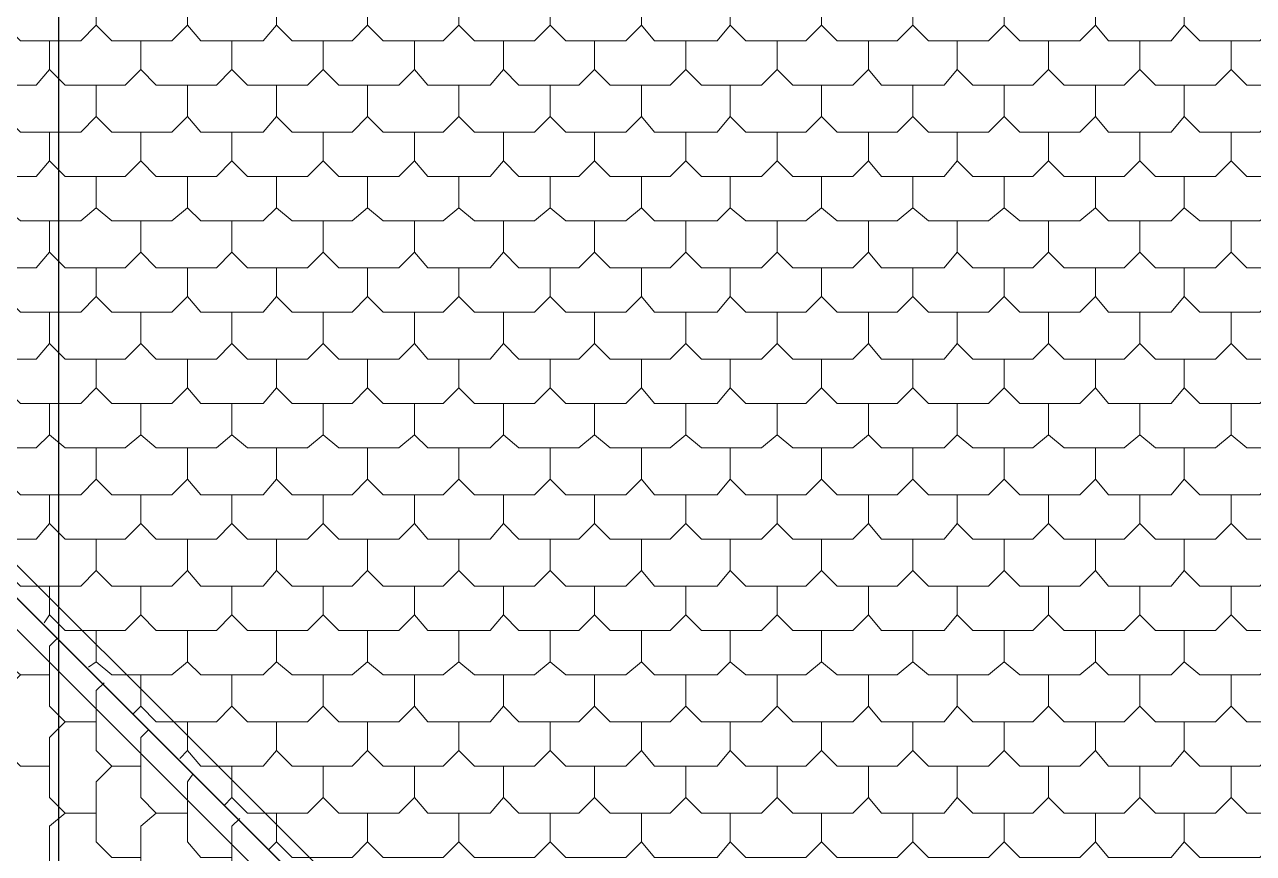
# Model space of a CAD drawing. Header units: millimetres. Extents: x -59 to 47, y 152 to 919.
# Drawn here: x -42.91 to -36.87, y 609.64 to 613.72 of the extents above; entities that cross this region are included whole.
import ezdxf

# ---------------------------------------------------------------- set-up
doc = ezdxf.new("R2010")
doc.units = ezdxf.units.MM
doc.layers.add('PDF_014408$BL-ROOF', color=7, linetype='Continuous')

msp = doc.modelspace()

# ---------------------------------------------------------------- linework, layer by layer
msp.add_line((-42.7365, 397.5642), (-42.7365, 918.7627))
at = {"layer": 'PDF_014408$BL-ROOF', "lineweight": 9}
for points in [[(-49.6944, 617.6501), (-40.2316, 608.1873), (-32.5383, 608.1873), (-32.5383, 615.7909), (-9.4968, 615.7909), (-9.4968, 609.2259), (7.7619, 609.2259), (7.7619, 608.7771), (16.6349, 617.6501)], [(-49.6944, 598.7245), (-40.2316, 608.1873), (-49.6944, 617.6501)]]:
    msp.add_lwpolyline(points, close=True, dxfattribs=at)
for points in [[(-32.5383, 608.3027), (-40.1803, 608.3027), (-49.5405, 617.6501)], [(-49.6944, 617.4962), (-40.3855, 608.1873), (-49.6944, 598.8912)], [(-43.0012, 613.7137), (-42.9243, 613.6367), (-42.6293, 613.6367), (-42.5524, 613.7137), (-42.5524, 613.8675)], [(-42.5524, 613.7137), (-42.4755, 613.6367), (-42.1806, 613.6367), (-42.1036, 613.7137), (-42.1036, 613.8675)], [(-42.1036, 613.7137), (-42.0395, 613.6367), (-41.7318, 613.6367), (-41.6677, 613.7137), (-41.6677, 613.8675)], [(-41.6677, 613.7137), (-41.5907, 613.6367), (-41.2958, 613.6367), (-41.2189, 613.7137), (-41.2189, 613.8675)], [(-41.2189, 613.7137), (-41.142, 613.6367), (-40.8471, 613.6367), (-40.7701, 613.7137), (-40.7701, 613.8675)], [(-40.7701, 613.7137), (-40.6932, 613.6367), (-40.3983, 613.6367), (-40.3213, 613.7137), (-40.3213, 613.8675)], [(-40.3213, 613.7137), (-40.2444, 613.6367), (-39.9495, 613.6367), (-39.8726, 613.7137), (-39.8726, 613.8675)], [(-39.8726, 613.7137), (-39.8085, 613.6367), (-39.5007, 613.6367), (-39.4366, 613.7137), (-39.4366, 613.8675)], [(-39.4366, 613.7137), (-39.3597, 613.6367), (-39.0648, 613.6367), (-38.9878, 613.7137), (-38.9878, 613.8675)], [(-38.9878, 613.7137), (-38.9109, 613.6367), (-38.616, 613.6367), (-38.5391, 613.7137), (-38.5391, 613.8675)], [(-38.5391, 613.7137), (-38.4621, 613.6367), (-38.1672, 613.6367), (-38.0903, 613.7137), (-38.0903, 613.8675)], [(-38.0903, 613.7137), (-38.0133, 613.6367), (-37.7184, 613.6367), (-37.6415, 613.7137), (-37.6415, 613.8675)], [(-37.6415, 613.7137), (-37.5774, 613.6367), (-37.2697, 613.6367), (-37.2055, 613.7137), (-37.2055, 613.8675)], [(-37.2055, 613.7137), (-37.1286, 613.6367), (-36.8337, 613.6367), (-36.7568, 613.7137), (-36.7568, 613.8675)], [(-43.2192, 613.4957), (-43.1551, 613.4187), (-42.8473, 613.4187), (-42.7832, 613.4957), (-42.7832, 613.6367)], [(-42.7832, 613.4957), (-42.7063, 613.4187), (-42.4114, 613.4187), (-42.3344, 613.4957), (-42.3344, 613.6367)], [(-42.3344, 613.4957), (-42.2575, 613.4187), (-41.9626, 613.4187), (-41.8857, 613.4957), (-41.8857, 613.6367)], [(-41.8857, 613.4957), (-41.8087, 613.4187), (-41.5138, 613.4187), (-41.4369, 613.4957), (-41.4369, 613.6367)], [(-41.4369, 613.4957), (-41.3599, 613.4187), (-41.065, 613.4187), (-40.9881, 613.4957), (-40.9881, 613.6367)], [(-40.9881, 613.4957), (-40.924, 613.4187), (-40.6163, 613.4187), (-40.5521, 613.4957), (-40.5521, 613.6367)], [(-40.5521, 613.4957), (-40.4752, 613.4187), (-40.1803, 613.4187), (-40.1034, 613.4957), (-40.1034, 613.6367)], [(-40.1034, 613.4957), (-40.0264, 613.4187), (-39.7315, 613.4187), (-39.6546, 613.4957), (-39.6546, 613.6367)], [(-39.6546, 613.4957), (-39.5777, 613.4187), (-39.2827, 613.4187), (-39.2058, 613.4957), (-39.2058, 613.6367)], [(-39.2058, 613.4957), (-39.1289, 613.4187), (-38.834, 613.4187), (-38.757, 613.4957), (-38.757, 613.6367)], [(-38.757, 613.4957), (-38.6929, 613.4187), (-38.3852, 613.4187), (-38.3211, 613.4957), (-38.3211, 613.6367)], [(-38.3211, 613.4957), (-38.2441, 613.4187), (-37.9492, 613.4187), (-37.8723, 613.4957), (-37.8723, 613.6367)], [(-37.8723, 613.4957), (-37.7954, 613.4187), (-37.5005, 613.4187), (-37.4235, 613.4957), (-37.4235, 613.6367)], [(-37.4235, 613.4957), (-37.3466, 613.4187), (-37.0517, 613.4187), (-36.9747, 613.4957), (-36.9747, 613.6367)], [(-36.9747, 613.4957), (-36.8978, 613.4187), (-36.6029, 613.4187), (-36.526, 613.4957), (-36.526, 613.6367)], [(-43.0012, 613.2649), (-42.9243, 613.1879), (-42.6293, 613.1879), (-42.5524, 613.2649), (-42.5524, 613.4187)], [(-42.5524, 613.2649), (-42.4755, 613.1879), (-42.1806, 613.1879), (-42.1036, 613.2649), (-42.1036, 613.4187)], [(-42.1036, 613.2649), (-42.0395, 613.1879), (-41.7318, 613.1879), (-41.6677, 613.2649), (-41.6677, 613.4187)], [(-41.6677, 613.2649), (-41.5907, 613.1879), (-41.2958, 613.1879), (-41.2189, 613.2649), (-41.2189, 613.4187)], [(-41.2189, 613.2649), (-41.142, 613.1879), (-40.8471, 613.1879), (-40.7701, 613.2649), (-40.7701, 613.4187)], [(-40.7701, 613.2649), (-40.6932, 613.1879), (-40.3983, 613.1879), (-40.3213, 613.2649), (-40.3213, 613.4187)], [(-40.3213, 613.2649), (-40.2444, 613.1879), (-39.9495, 613.1879), (-39.8726, 613.2649), (-39.8726, 613.4187)], [(-39.8726, 613.2649), (-39.8085, 613.1879), (-39.5007, 613.1879), (-39.4366, 613.2649), (-39.4366, 613.4187)], [(-39.4366, 613.2649), (-39.3597, 613.1879), (-39.0648, 613.1879), (-38.9878, 613.2649), (-38.9878, 613.4187)], [(-38.9878, 613.2649), (-38.9109, 613.1879), (-38.616, 613.1879), (-38.5391, 613.2649), (-38.5391, 613.4187)], [(-38.5391, 613.2649), (-38.4621, 613.1879), (-38.1672, 613.1879), (-38.0903, 613.2649), (-38.0903, 613.4187)], [(-38.0903, 613.2649), (-38.0133, 613.1879), (-37.7184, 613.1879), (-37.6415, 613.2649), (-37.6415, 613.4187)], [(-37.6415, 613.2649), (-37.5774, 613.1879), (-37.2697, 613.1879), (-37.2055, 613.2649), (-37.2055, 613.4187)], [(-37.2055, 613.2649), (-37.1286, 613.1879), (-36.8337, 613.1879), (-36.7568, 613.2649), (-36.7568, 613.4187)], [(-43.2192, 613.0469), (-43.1551, 612.97), (-42.8473, 612.97), (-42.7832, 613.0469), (-42.7832, 613.1879)], [(-42.7832, 613.0469), (-42.7063, 612.97), (-42.4114, 612.97), (-42.3344, 613.0469), (-42.3344, 613.1879)], [(-42.3344, 613.0469), (-42.2575, 612.97), (-41.9626, 612.97), (-41.8857, 613.0469), (-41.8857, 613.1879)], [(-41.8857, 613.0469), (-41.8087, 612.97), (-41.5138, 612.97), (-41.4369, 613.0469), (-41.4369, 613.1879)], [(-41.4369, 613.0469), (-41.3599, 612.97), (-41.065, 612.97), (-40.9881, 613.0469), (-40.9881, 613.1879)], [(-40.9881, 613.0469), (-40.924, 612.97), (-40.6163, 612.97), (-40.5521, 613.0469), (-40.5521, 613.1879)], [(-40.5521, 613.0469), (-40.4752, 612.97), (-40.1803, 612.97), (-40.1034, 613.0469), (-40.1034, 613.1879)], [(-40.1034, 613.0469), (-40.0264, 612.97), (-39.7315, 612.97), (-39.6546, 613.0469), (-39.6546, 613.1879)], [(-39.6546, 613.0469), (-39.5777, 612.97), (-39.2827, 612.97), (-39.2058, 613.0469), (-39.2058, 613.1879)], [(-39.2058, 613.0469), (-39.1289, 612.97), (-38.834, 612.97), (-38.757, 613.0469), (-38.757, 613.1879)], [(-38.757, 613.0469), (-38.6929, 612.97), (-38.3852, 612.97), (-38.3211, 613.0469), (-38.3211, 613.1879)], [(-38.3211, 613.0469), (-38.2441, 612.97), (-37.9492, 612.97), (-37.8723, 613.0469), (-37.8723, 613.1879)], [(-37.8723, 613.0469), (-37.7954, 612.97), (-37.5005, 612.97), (-37.4235, 613.0469), (-37.4235, 613.1879)], [(-37.4235, 613.0469), (-37.3466, 612.97), (-37.0517, 612.97), (-36.9747, 613.0469), (-36.9747, 613.1879)], [(-36.9747, 613.0469), (-36.8978, 612.97), (-36.6029, 612.97), (-36.526, 613.0469), (-36.526, 613.1879)], [(-43.0012, 612.8161), (-42.9243, 612.752), (-42.6293, 612.752), (-42.5524, 612.8161), (-42.5524, 612.97)], [(-42.5524, 612.8161), (-42.4755, 612.752), (-42.1806, 612.752), (-42.1036, 612.8161), (-42.1036, 612.97)], [(-42.1036, 612.8161), (-42.0395, 612.752), (-41.7318, 612.752), (-41.6677, 612.8161), (-41.6677, 612.97)], [(-41.6677, 612.8161), (-41.5907, 612.752), (-41.2958, 612.752), (-41.2189, 612.8161), (-41.2189, 612.97)], [(-41.2189, 612.8161), (-41.142, 612.752), (-40.8471, 612.752), (-40.7701, 612.8161), (-40.7701, 612.97)], [(-40.7701, 612.8161), (-40.6932, 612.752), (-40.3983, 612.752), (-40.3213, 612.8161), (-40.3213, 612.97)], [(-40.3213, 612.8161), (-40.2444, 612.752), (-39.9495, 612.752), (-39.8726, 612.8161), (-39.8726, 612.97)], [(-39.8726, 612.8161), (-39.8085, 612.752), (-39.5007, 612.752), (-39.4366, 612.8161), (-39.4366, 612.97)], [(-39.4366, 612.8161), (-39.3597, 612.752), (-39.0648, 612.752), (-38.9878, 612.8161), (-38.9878, 612.97)], [(-38.9878, 612.8161), (-38.9109, 612.752), (-38.616, 612.752), (-38.5391, 612.8161), (-38.5391, 612.97)], [(-38.5391, 612.8161), (-38.4621, 612.752), (-38.1672, 612.752), (-38.0903, 612.8161), (-38.0903, 612.97)], [(-38.0903, 612.8161), (-38.0133, 612.752), (-37.7184, 612.752), (-37.6415, 612.8161), (-37.6415, 612.97)], [(-37.6415, 612.8161), (-37.5774, 612.752), (-37.2697, 612.752), (-37.2055, 612.8161), (-37.2055, 612.97)], [(-37.2055, 612.8161), (-37.1286, 612.752), (-36.8337, 612.752), (-36.7568, 612.8161), (-36.7568, 612.97)], [(-43.2192, 612.5981), (-43.1551, 612.5212), (-42.8473, 612.5212), (-42.7832, 612.5981), (-42.7832, 612.752)], [(-42.7832, 612.5981), (-42.7063, 612.5212), (-42.4114, 612.5212), (-42.3344, 612.5981), (-42.3344, 612.752)], [(-42.3344, 612.5981), (-42.2575, 612.5212), (-41.9626, 612.5212), (-41.8857, 612.5981), (-41.8857, 612.752)], [(-41.8857, 612.5981), (-41.8087, 612.5212), (-41.5138, 612.5212), (-41.4369, 612.5981), (-41.4369, 612.752)], [(-41.4369, 612.5981), (-41.3599, 612.5212), (-41.065, 612.5212), (-40.9881, 612.5981), (-40.9881, 612.752)], [(-40.9881, 612.5981), (-40.924, 612.5212), (-40.6163, 612.5212), (-40.5521, 612.5981), (-40.5521, 612.752)], [(-40.5521, 612.5981), (-40.4752, 612.5212), (-40.1803, 612.5212), (-40.1034, 612.5981), (-40.1034, 612.752)], [(-40.1034, 612.5981), (-40.0264, 612.5212), (-39.7315, 612.5212), (-39.6546, 612.5981), (-39.6546, 612.752)], [(-39.6546, 612.5981), (-39.5777, 612.5212), (-39.2827, 612.5212), (-39.2058, 612.5981), (-39.2058, 612.752)], [(-39.2058, 612.5981), (-39.1289, 612.5212), (-38.834, 612.5212), (-38.757, 612.5981), (-38.757, 612.752)], [(-38.757, 612.5981), (-38.6929, 612.5212), (-38.3852, 612.5212), (-38.3211, 612.5981), (-38.3211, 612.752)], [(-38.3211, 612.5981), (-38.2441, 612.5212), (-37.9492, 612.5212), (-37.8723, 612.5981), (-37.8723, 612.752)], [(-37.8723, 612.5981), (-37.7954, 612.5212), (-37.5005, 612.5212), (-37.4235, 612.5981), (-37.4235, 612.752)], [(-37.4235, 612.5981), (-37.3466, 612.5212), (-37.0517, 612.5212), (-36.9747, 612.5981), (-36.9747, 612.752)], [(-36.9747, 612.5981), (-36.8978, 612.5212), (-36.6029, 612.5212), (-36.526, 612.5981), (-36.526, 612.752)], [(-43.0012, 612.3801), (-42.9243, 612.3032), (-42.6293, 612.3032), (-42.5524, 612.3801), (-42.5524, 612.5212)], [(-42.5524, 612.3801), (-42.4755, 612.3032), (-42.1806, 612.3032), (-42.1036, 612.3801), (-42.1036, 612.5212)], [(-42.1036, 612.3801), (-42.0395, 612.3032), (-41.7318, 612.3032), (-41.6677, 612.3801), (-41.6677, 612.5212)], [(-41.6677, 612.3801), (-41.5907, 612.3032), (-41.2958, 612.3032), (-41.2189, 612.3801), (-41.2189, 612.5212)], [(-41.2189, 612.3801), (-41.142, 612.3032), (-40.8471, 612.3032), (-40.7701, 612.3801), (-40.7701, 612.5212)], [(-40.7701, 612.3801), (-40.6932, 612.3032), (-40.3983, 612.3032), (-40.3213, 612.3801), (-40.3213, 612.5212)], [(-40.3213, 612.3801), (-40.2444, 612.3032), (-39.9495, 612.3032), (-39.8726, 612.3801), (-39.8726, 612.5212)], [(-39.8726, 612.3801), (-39.8085, 612.3032), (-39.5007, 612.3032), (-39.4366, 612.3801), (-39.4366, 612.5212)], [(-39.4366, 612.3801), (-39.3597, 612.3032), (-39.0648, 612.3032), (-38.9878, 612.3801), (-38.9878, 612.5212)], [(-38.9878, 612.3801), (-38.9109, 612.3032), (-38.616, 612.3032), (-38.5391, 612.3801), (-38.5391, 612.5212)], [(-38.5391, 612.3801), (-38.4621, 612.3032), (-38.1672, 612.3032), (-38.0903, 612.3801), (-38.0903, 612.5212)], [(-38.0903, 612.3801), (-38.0133, 612.3032), (-37.7184, 612.3032), (-37.6415, 612.3801), (-37.6415, 612.5212)], [(-37.6415, 612.3801), (-37.5774, 612.3032), (-37.2697, 612.3032), (-37.2055, 612.3801), (-37.2055, 612.5212)], [(-37.2055, 612.3801), (-37.1286, 612.3032), (-36.8337, 612.3032), (-36.7568, 612.3801), (-36.7568, 612.5212)], [(-43.2192, 612.1494), (-43.1551, 612.0724), (-42.8473, 612.0724), (-42.7832, 612.1494), (-42.7832, 612.3032)], [(-42.7832, 612.1494), (-42.7063, 612.0724), (-42.4114, 612.0724), (-42.3344, 612.1494), (-42.3344, 612.3032)], [(-42.3344, 612.1494), (-42.2575, 612.0724), (-41.9626, 612.0724), (-41.8857, 612.1494), (-41.8857, 612.3032)], [(-41.8857, 612.1494), (-41.8087, 612.0724), (-41.5138, 612.0724), (-41.4369, 612.1494), (-41.4369, 612.3032)], [(-41.4369, 612.1494), (-41.3599, 612.0724), (-41.065, 612.0724), (-40.9881, 612.1494), (-40.9881, 612.3032)], [(-40.9881, 612.1494), (-40.924, 612.0724), (-40.6163, 612.0724), (-40.5521, 612.1494), (-40.5521, 612.3032)], [(-40.5521, 612.1494), (-40.4752, 612.0724), (-40.1803, 612.0724), (-40.1034, 612.1494), (-40.1034, 612.3032)], [(-40.1034, 612.1494), (-40.0264, 612.0724), (-39.7315, 612.0724), (-39.6546, 612.1494), (-39.6546, 612.3032)], [(-39.6546, 612.1494), (-39.5777, 612.0724), (-39.2827, 612.0724), (-39.2058, 612.1494), (-39.2058, 612.3032)], [(-39.2058, 612.1494), (-39.1289, 612.0724), (-38.834, 612.0724), (-38.757, 612.1494), (-38.757, 612.3032)], [(-38.757, 612.1494), (-38.6929, 612.0724), (-38.3852, 612.0724), (-38.3211, 612.1494), (-38.3211, 612.3032)], [(-38.3211, 612.1494), (-38.2441, 612.0724), (-37.9492, 612.0724), (-37.8723, 612.1494), (-37.8723, 612.3032)], [(-37.8723, 612.1494), (-37.7954, 612.0724), (-37.5005, 612.0724), (-37.4235, 612.1494), (-37.4235, 612.3032)], [(-37.4235, 612.1494), (-37.3466, 612.0724), (-37.0517, 612.0724), (-36.9747, 612.1494), (-36.9747, 612.3032)], [(-36.9747, 612.1494), (-36.8978, 612.0724), (-36.6029, 612.0724), (-36.526, 612.1494), (-36.526, 612.3032)], [(-43.0012, 611.9314), (-42.9243, 611.8544), (-42.6293, 611.8544), (-42.5524, 611.9314), (-42.5524, 612.0724)], [(-42.5524, 611.9314), (-42.4755, 611.8544), (-42.1806, 611.8544), (-42.1036, 611.9314), (-42.1036, 612.0724)], [(-42.1036, 611.9314), (-42.0395, 611.8544), (-41.7318, 611.8544), (-41.6677, 611.9314), (-41.6677, 612.0724)], [(-41.6677, 611.9314), (-41.5907, 611.8544), (-41.2958, 611.8544), (-41.2189, 611.9314), (-41.2189, 612.0724)], [(-41.2189, 611.9314), (-41.142, 611.8544), (-40.8471, 611.8544), (-40.7701, 611.9314), (-40.7701, 612.0724)], [(-40.7701, 611.9314), (-40.6932, 611.8544), (-40.3983, 611.8544), (-40.3213, 611.9314), (-40.3213, 612.0724)], [(-40.3213, 611.9314), (-40.2444, 611.8544), (-39.9495, 611.8544), (-39.8726, 611.9314), (-39.8726, 612.0724)], [(-39.8726, 611.9314), (-39.8085, 611.8544), (-39.5007, 611.8544), (-39.4366, 611.9314), (-39.4366, 612.0724)], [(-39.4366, 611.9314), (-39.3597, 611.8544), (-39.0648, 611.8544), (-38.9878, 611.9314), (-38.9878, 612.0724)], [(-38.9878, 611.9314), (-38.9109, 611.8544), (-38.616, 611.8544), (-38.5391, 611.9314), (-38.5391, 612.0724)], [(-38.5391, 611.9314), (-38.4621, 611.8544), (-38.1672, 611.8544), (-38.0903, 611.9314), (-38.0903, 612.0724)], [(-38.0903, 611.9314), (-38.0133, 611.8544), (-37.7184, 611.8544), (-37.6415, 611.9314), (-37.6415, 612.0724)], [(-37.6415, 611.9314), (-37.5774, 611.8544), (-37.2697, 611.8544), (-37.2055, 611.9314), (-37.2055, 612.0724)], [(-37.2055, 611.9314), (-37.1286, 611.8544), (-36.8337, 611.8544), (-36.7568, 611.9314), (-36.7568, 612.0724)], [(-43.2192, 611.7006), (-43.1551, 611.6365), (-42.8473, 611.6365), (-42.7832, 611.7006), (-42.7832, 611.8544)], [(-42.7832, 611.7006), (-42.7063, 611.6365), (-42.4114, 611.6365), (-42.3344, 611.7006), (-42.3344, 611.8544)], [(-42.3344, 611.7006), (-42.2575, 611.6365), (-41.9626, 611.6365), (-41.8857, 611.7006), (-41.8857, 611.8544)], [(-41.8857, 611.7006), (-41.8087, 611.6365), (-41.5138, 611.6365), (-41.4369, 611.7006), (-41.4369, 611.8544)], [(-41.4369, 611.7006), (-41.3599, 611.6365), (-41.065, 611.6365), (-40.9881, 611.7006), (-40.9881, 611.8544)], [(-40.9881, 611.7006), (-40.924, 611.6365), (-40.6163, 611.6365), (-40.5521, 611.7006), (-40.5521, 611.8544)], [(-40.5521, 611.7006), (-40.4752, 611.6365), (-40.1803, 611.6365), (-40.1034, 611.7006), (-40.1034, 611.8544)], [(-40.1034, 611.7006), (-40.0264, 611.6365), (-39.7315, 611.6365), (-39.6546, 611.7006), (-39.6546, 611.8544)], [(-39.6546, 611.7006), (-39.5777, 611.6365), (-39.2827, 611.6365), (-39.2058, 611.7006), (-39.2058, 611.8544)], [(-39.2058, 611.7006), (-39.1289, 611.6365), (-38.834, 611.6365), (-38.757, 611.7006), (-38.757, 611.8544)], [(-38.757, 611.7006), (-38.6929, 611.6365), (-38.3852, 611.6365), (-38.3211, 611.7006), (-38.3211, 611.8544)], [(-38.3211, 611.7006), (-38.2441, 611.6365), (-37.9492, 611.6365), (-37.8723, 611.7006), (-37.8723, 611.8544)], [(-37.8723, 611.7006), (-37.7954, 611.6365), (-37.5005, 611.6365), (-37.4235, 611.7006), (-37.4235, 611.8544)], [(-37.4235, 611.7006), (-37.3466, 611.6365), (-37.0517, 611.6365), (-36.9747, 611.7006), (-36.9747, 611.8544)], [(-36.9747, 611.7006), (-36.8978, 611.6365), (-36.6029, 611.6365), (-36.526, 611.7006), (-36.526, 611.8544)], [(-43.0012, 611.4826), (-42.9243, 611.4057), (-42.6293, 611.4057), (-42.5524, 611.4826), (-42.5524, 611.6365)], [(-42.5524, 611.4826), (-42.4755, 611.4057), (-42.1806, 611.4057), (-42.1036, 611.4826), (-42.1036, 611.6365)], [(-42.1036, 611.4826), (-42.0395, 611.4057), (-41.7318, 611.4057), (-41.6677, 611.4826), (-41.6677, 611.6365)], [(-41.6677, 611.4826), (-41.5907, 611.4057), (-41.2958, 611.4057), (-41.2189, 611.4826), (-41.2189, 611.6365)], [(-41.2189, 611.4826), (-41.142, 611.4057), (-40.8471, 611.4057), (-40.7701, 611.4826), (-40.7701, 611.6365)], [(-40.7701, 611.4826), (-40.6932, 611.4057), (-40.3983, 611.4057), (-40.3213, 611.4826), (-40.3213, 611.6365)], [(-40.3213, 611.4826), (-40.2444, 611.4057), (-39.9495, 611.4057), (-39.8726, 611.4826), (-39.8726, 611.6365)], [(-39.8726, 611.4826), (-39.8085, 611.4057), (-39.5007, 611.4057), (-39.4366, 611.4826), (-39.4366, 611.6365)], [(-39.4366, 611.4826), (-39.3597, 611.4057), (-39.0648, 611.4057), (-38.9878, 611.4826), (-38.9878, 611.6365)], [(-38.9878, 611.4826), (-38.9109, 611.4057), (-38.616, 611.4057), (-38.5391, 611.4826), (-38.5391, 611.6365)], [(-38.5391, 611.4826), (-38.4621, 611.4057), (-38.1672, 611.4057), (-38.0903, 611.4826), (-38.0903, 611.6365)], [(-38.0903, 611.4826), (-38.0133, 611.4057), (-37.7184, 611.4057), (-37.6415, 611.4826), (-37.6415, 611.6365)], [(-37.6415, 611.4826), (-37.5774, 611.4057), (-37.2697, 611.4057), (-37.2055, 611.4826), (-37.2055, 611.6365)], [(-37.2055, 611.4826), (-37.1286, 611.4057), (-36.8337, 611.4057), (-36.7568, 611.4826), (-36.7568, 611.6365)], [(-43.2192, 611.2646), (-43.1551, 611.1877), (-42.8473, 611.1877), (-42.7832, 611.2646), (-42.7832, 611.4057)], [(-42.7832, 611.2646), (-42.7063, 611.1877), (-42.4114, 611.1877), (-42.3344, 611.2646), (-42.3344, 611.4057)], [(-42.3344, 611.2646), (-42.2575, 611.1877), (-41.9626, 611.1877), (-41.8857, 611.2646), (-41.8857, 611.4057)], [(-41.8857, 611.2646), (-41.8087, 611.1877), (-41.5138, 611.1877), (-41.4369, 611.2646), (-41.4369, 611.4057)], [(-41.4369, 611.2646), (-41.3599, 611.1877), (-41.065, 611.1877), (-40.9881, 611.2646), (-40.9881, 611.4057)], [(-40.9881, 611.2646), (-40.924, 611.1877), (-40.6163, 611.1877), (-40.5521, 611.2646), (-40.5521, 611.4057)], [(-40.5521, 611.2646), (-40.4752, 611.1877), (-40.1803, 611.1877), (-40.1034, 611.2646), (-40.1034, 611.4057)], [(-40.1034, 611.2646), (-40.0264, 611.1877), (-39.7315, 611.1877), (-39.6546, 611.2646), (-39.6546, 611.4057)], [(-39.6546, 611.2646), (-39.5777, 611.1877), (-39.2827, 611.1877), (-39.2058, 611.2646), (-39.2058, 611.4057)], [(-39.2058, 611.2646), (-39.1289, 611.1877), (-38.834, 611.1877), (-38.757, 611.2646), (-38.757, 611.4057)], [(-38.757, 611.2646), (-38.6929, 611.1877), (-38.3852, 611.1877), (-38.3211, 611.2646), (-38.3211, 611.4057)], [(-38.3211, 611.2646), (-38.2441, 611.1877), (-37.9492, 611.1877), (-37.8723, 611.2646), (-37.8723, 611.4057)], [(-37.8723, 611.2646), (-37.7954, 611.1877), (-37.5005, 611.1877), (-37.4235, 611.2646), (-37.4235, 611.4057)], [(-37.4235, 611.2646), (-37.3466, 611.1877), (-37.0517, 611.1877), (-36.9747, 611.2646), (-36.9747, 611.4057)], [(-36.9747, 611.2646), (-36.8978, 611.1877), (-36.6029, 611.1877), (-36.526, 611.2646), (-36.526, 611.4057)], [(-43.0012, 611.0338), (-42.9243, 610.9569), (-42.6293, 610.9569), (-42.5524, 611.0338), (-42.5524, 611.1877)], [(-42.5524, 611.0338), (-42.4755, 610.9569), (-42.1806, 610.9569), (-42.1036, 611.0338), (-42.1036, 611.1877)], [(-42.1036, 611.0338), (-42.0395, 610.9569), (-41.7318, 610.9569), (-41.6677, 611.0338), (-41.6677, 611.1877)], [(-41.6677, 611.0338), (-41.5907, 610.9569), (-41.2958, 610.9569), (-41.2189, 611.0338), (-41.2189, 611.1877)], [(-41.2189, 611.0338), (-41.142, 610.9569), (-40.8471, 610.9569), (-40.7701, 611.0338), (-40.7701, 611.1877)], [(-40.7701, 611.0338), (-40.6932, 610.9569), (-40.3983, 610.9569), (-40.3213, 611.0338), (-40.3213, 611.1877)], [(-40.3213, 611.0338), (-40.2444, 610.9569), (-39.9495, 610.9569), (-39.8726, 611.0338), (-39.8726, 611.1877)], [(-39.8726, 611.0338), (-39.8085, 610.9569), (-39.5007, 610.9569), (-39.4366, 611.0338), (-39.4366, 611.1877)], [(-39.4366, 611.0338), (-39.3597, 610.9569), (-39.0648, 610.9569), (-38.9878, 611.0338), (-38.9878, 611.1877)], [(-38.9878, 611.0338), (-38.9109, 610.9569), (-38.616, 610.9569), (-38.5391, 611.0338), (-38.5391, 611.1877)], [(-38.5391, 611.0338), (-38.4621, 610.9569), (-38.1672, 610.9569), (-38.0903, 611.0338), (-38.0903, 611.1877)], [(-38.0903, 611.0338), (-38.0133, 610.9569), (-37.7184, 610.9569), (-37.6415, 611.0338), (-37.6415, 611.1877)], [(-37.6415, 611.0338), (-37.5774, 610.9569), (-37.2697, 610.9569), (-37.2055, 611.0338), (-37.2055, 611.1877)], [(-37.2055, 611.0338), (-37.1286, 610.9569), (-36.8337, 610.9569), (-36.7568, 611.0338), (-36.7568, 611.1877)], [(-42.8089, 610.7774), (-42.7832, 610.8158), (-42.7832, 610.9569)], [(-42.7832, 610.8158), (-42.7063, 610.7389), (-42.4114, 610.7389), (-42.3344, 610.8158), (-42.3344, 610.9569)], [(-42.3344, 610.8158), (-42.2575, 610.7389), (-41.9626, 610.7389), (-41.8857, 610.8158), (-41.8857, 610.9569)], [(-41.8857, 610.8158), (-41.8087, 610.7389), (-41.5138, 610.7389), (-41.4369, 610.8158), (-41.4369, 610.9569)], [(-41.4369, 610.8158), (-41.3599, 610.7389), (-41.065, 610.7389), (-40.9881, 610.8158), (-40.9881, 610.9569)], [(-40.9881, 610.8158), (-40.924, 610.7389), (-40.6163, 610.7389), (-40.5521, 610.8158), (-40.5521, 610.9569)], [(-40.5521, 610.8158), (-40.4752, 610.7389), (-40.1803, 610.7389), (-40.1034, 610.8158), (-40.1034, 610.9569)], [(-40.1034, 610.8158), (-40.0264, 610.7389), (-39.7315, 610.7389), (-39.6546, 610.8158), (-39.6546, 610.9569)], [(-39.6546, 610.8158), (-39.5777, 610.7389), (-39.2827, 610.7389), (-39.2058, 610.8158), (-39.2058, 610.9569)], [(-39.2058, 610.8158), (-39.1289, 610.7389), (-38.834, 610.7389), (-38.757, 610.8158), (-38.757, 610.9569)], [(-38.757, 610.8158), (-38.6929, 610.7389), (-38.3852, 610.7389), (-38.3211, 610.8158), (-38.3211, 610.9569)], [(-38.3211, 610.8158), (-38.2441, 610.7389), (-37.9492, 610.7389), (-37.8723, 610.8158), (-37.8723, 610.9569)], [(-37.8723, 610.8158), (-37.7954, 610.7389), (-37.5005, 610.7389), (-37.4235, 610.8158), (-37.4235, 610.9569)], [(-37.4235, 610.8158), (-37.3466, 610.7389), (-37.0517, 610.7389), (-36.9747, 610.8158), (-36.9747, 610.9569)], [(-36.9747, 610.8158), (-36.8978, 610.7389), (-36.6029, 610.7389), (-36.526, 610.8158), (-36.526, 610.9569)], [(-42.9627, 610.9312), (-43.0012, 610.8928), (-43.0012, 610.585), (-42.9243, 610.5209), (-42.7832, 610.5209)], [(-42.7447, 610.7004), (-42.7832, 610.662), (-42.7832, 610.3671), (-42.7063, 610.2901), (-42.5524, 610.2901)], [(-42.5909, 610.5594), (-42.5524, 610.585), (-42.5524, 610.7389)], [(-42.5524, 610.585), (-42.4755, 610.5209), (-42.1806, 610.5209), (-42.1036, 610.585), (-42.1036, 610.7389)], [(-42.1036, 610.585), (-42.0395, 610.5209), (-41.7318, 610.5209), (-41.6677, 610.585), (-41.6677, 610.7389)], [(-41.6677, 610.585), (-41.5907, 610.5209), (-41.2958, 610.5209), (-41.2189, 610.585), (-41.2189, 610.7389)], [(-41.2189, 610.585), (-41.142, 610.5209), (-40.8471, 610.5209), (-40.7701, 610.585), (-40.7701, 610.7389)], [(-40.7701, 610.585), (-40.6932, 610.5209), (-40.3983, 610.5209), (-40.3213, 610.585), (-40.3213, 610.7389)], [(-40.3213, 610.585), (-40.2444, 610.5209), (-39.9495, 610.5209), (-39.8726, 610.585), (-39.8726, 610.7389)], [(-39.8726, 610.585), (-39.8085, 610.5209), (-39.5007, 610.5209), (-39.4366, 610.585), (-39.4366, 610.7389)], [(-39.4366, 610.585), (-39.3597, 610.5209), (-39.0648, 610.5209), (-38.9878, 610.585), (-38.9878, 610.7389)], [(-38.9878, 610.585), (-38.9109, 610.5209), (-38.616, 610.5209), (-38.5391, 610.585), (-38.5391, 610.7389)], [(-38.5391, 610.585), (-38.4621, 610.5209), (-38.1672, 610.5209), (-38.0903, 610.585), (-38.0903, 610.7389)], [(-38.0903, 610.585), (-38.0133, 610.5209), (-37.7184, 610.5209), (-37.6415, 610.585), (-37.6415, 610.7389)], [(-37.6415, 610.585), (-37.5774, 610.5209), (-37.2697, 610.5209), (-37.2055, 610.585), (-37.2055, 610.7389)], [(-37.2055, 610.585), (-37.1286, 610.5209), (-36.8337, 610.5209), (-36.7568, 610.585), (-36.7568, 610.7389)], [(-42.9243, 610.5209), (-43.0012, 610.444), (-43.0012, 610.1491), (-42.9243, 610.0722), (-42.7832, 610.0722)], [(-42.3729, 610.3286), (-42.3344, 610.3671), (-42.3344, 610.5209)], [(-42.3344, 610.3671), (-42.2575, 610.2901), (-41.9626, 610.2901), (-41.8857, 610.3671), (-41.8857, 610.5209)], [(-41.8857, 610.3671), (-41.8087, 610.2901), (-41.5138, 610.2901), (-41.4369, 610.3671), (-41.4369, 610.5209)], [(-41.4369, 610.3671), (-41.3599, 610.2901), (-41.065, 610.2901), (-40.9881, 610.3671), (-40.9881, 610.5209)], [(-40.9881, 610.3671), (-40.924, 610.2901), (-40.6163, 610.2901), (-40.5521, 610.3671), (-40.5521, 610.5209)], [(-40.5521, 610.3671), (-40.4752, 610.2901), (-40.1803, 610.2901), (-40.1034, 610.3671), (-40.1034, 610.5209)], [(-40.1034, 610.3671), (-40.0264, 610.2901), (-39.7315, 610.2901), (-39.6546, 610.3671), (-39.6546, 610.5209)], [(-39.6546, 610.3671), (-39.5777, 610.2901), (-39.2827, 610.2901), (-39.2058, 610.3671), (-39.2058, 610.5209)], [(-39.2058, 610.3671), (-39.1289, 610.2901), (-38.834, 610.2901), (-38.757, 610.3671), (-38.757, 610.5209)], [(-38.757, 610.3671), (-38.6929, 610.2901), (-38.3852, 610.2901), (-38.3211, 610.3671), (-38.3211, 610.5209)], [(-38.3211, 610.3671), (-38.2441, 610.2901), (-37.9492, 610.2901), (-37.8723, 610.3671), (-37.8723, 610.5209)], [(-37.8723, 610.3671), (-37.7954, 610.2901), (-37.5005, 610.2901), (-37.4235, 610.3671), (-37.4235, 610.5209)], [(-37.4235, 610.3671), (-37.3466, 610.2901), (-37.0517, 610.2901), (-36.9747, 610.3671), (-36.9747, 610.5209)], [(-36.9747, 610.3671), (-36.8978, 610.2901), (-36.6029, 610.2901), (-36.526, 610.3671), (-36.526, 610.5209)], [(-42.5139, 610.4825), (-42.5524, 610.444), (-42.5524, 610.1491), (-42.4755, 610.0722), (-42.3344, 610.0722)], [(-42.7063, 610.2901), (-42.7832, 610.2132), (-42.7832, 609.9183), (-42.7063, 609.8414), (-42.5524, 609.8414)], [(-42.1421, 610.1106), (-42.1036, 610.1491), (-42.1036, 610.2901)], [(-42.1036, 610.1491), (-42.0395, 610.0722), (-41.7318, 610.0722), (-41.6677, 610.1491), (-41.6677, 610.2901)], [(-41.6677, 610.1491), (-41.5907, 610.0722), (-41.2958, 610.0722), (-41.2189, 610.1491), (-41.2189, 610.2901)], [(-41.2189, 610.1491), (-41.142, 610.0722), (-40.8471, 610.0722), (-40.7701, 610.1491), (-40.7701, 610.2901)], [(-40.7701, 610.1491), (-40.6932, 610.0722), (-40.3983, 610.0722), (-40.3213, 610.1491), (-40.3213, 610.2901)], [(-40.3213, 610.1491), (-40.2444, 610.0722), (-39.9495, 610.0722), (-39.8726, 610.1491), (-39.8726, 610.2901)], [(-39.8726, 610.1491), (-39.8085, 610.0722), (-39.5007, 610.0722), (-39.4366, 610.1491), (-39.4366, 610.2901)], [(-39.4366, 610.1491), (-39.3597, 610.0722), (-39.0648, 610.0722), (-38.9878, 610.1491), (-38.9878, 610.2901)], [(-38.9878, 610.1491), (-38.9109, 610.0722), (-38.616, 610.0722), (-38.5391, 610.1491), (-38.5391, 610.2901)], [(-38.5391, 610.1491), (-38.4621, 610.0722), (-38.1672, 610.0722), (-38.0903, 610.1491), (-38.0903, 610.2901)], [(-38.0903, 610.1491), (-38.0133, 610.0722), (-37.7184, 610.0722), (-37.6415, 610.1491), (-37.6415, 610.2901)], [(-37.6415, 610.1491), (-37.5774, 610.0722), (-37.2697, 610.0722), (-37.2055, 610.1491), (-37.2055, 610.2901)], [(-37.2055, 610.1491), (-37.1286, 610.0722), (-36.8337, 610.0722), (-36.7568, 610.1491), (-36.7568, 610.2901)], [(-42.296, 610.2517), (-42.3344, 610.2132), (-42.3344, 609.9183), (-42.2575, 609.8414), (-42.1036, 609.8414)], [(-42.4755, 610.0722), (-42.5524, 609.9952), (-42.5524, 609.7003), (-42.4755, 609.6234), (-42.3344, 609.6234)], [(-42.078, 610.0337), (-42.1036, 609.9952), (-42.1036, 609.7003), (-42.0395, 609.6234), (-41.8857, 609.6234)], [(-41.9241, 609.8798), (-41.8857, 609.9183), (-41.8857, 610.0722)], [(-41.8857, 609.9183), (-41.8087, 609.8414), (-41.5138, 609.8414), (-41.4369, 609.9183), (-41.4369, 610.0722)], [(-41.4369, 609.9183), (-41.3599, 609.8414), (-41.065, 609.8414), (-40.9881, 609.9183), (-40.9881, 610.0722)], [(-40.9881, 609.9183), (-40.924, 609.8414), (-40.6163, 609.8414), (-40.5521, 609.9183), (-40.5521, 610.0722)], [(-40.5521, 609.9183), (-40.4752, 609.8414), (-40.1803, 609.8414), (-40.1034, 609.9183), (-40.1034, 610.0722)], [(-40.1034, 609.9183), (-40.0264, 609.8414), (-39.7315, 609.8414), (-39.6546, 609.9183), (-39.6546, 610.0722)], [(-39.6546, 609.9183), (-39.5777, 609.8414), (-39.2827, 609.8414), (-39.2058, 609.9183), (-39.2058, 610.0722)], [(-39.2058, 609.9183), (-39.1289, 609.8414), (-38.834, 609.8414), (-38.757, 609.9183), (-38.757, 610.0722)], [(-38.757, 609.9183), (-38.6929, 609.8414), (-38.3852, 609.8414), (-38.3211, 609.9183), (-38.3211, 610.0722)], [(-38.3211, 609.9183), (-38.2441, 609.8414), (-37.9492, 609.8414), (-37.8723, 609.9183), (-37.8723, 610.0722)], [(-37.8723, 609.9183), (-37.7954, 609.8414), (-37.5005, 609.8414), (-37.4235, 609.9183), (-37.4235, 610.0722)], [(-37.4235, 609.9183), (-37.3466, 609.8414), (-37.0517, 609.8414), (-36.9747, 609.9183), (-36.9747, 610.0722)], [(-36.9747, 609.9183), (-36.8978, 609.8414), (-36.6029, 609.8414), (-36.526, 609.9183), (-36.526, 610.0722)], [(-42.7063, 609.8414), (-42.7832, 609.7772), (-42.7832, 609.4695), (-42.7063, 609.4054), (-42.5524, 609.4054)], [(-42.2575, 609.8414), (-42.3344, 609.7772), (-42.3344, 609.4695), (-42.2575, 609.4054), (-42.1036, 609.4054)], [(-41.8472, 609.8157), (-41.8857, 609.7772), (-41.8857, 609.4695), (-41.8087, 609.4054), (-41.6677, 609.4054)], [(-41.7061, 609.6618), (-41.6677, 609.7003), (-41.6677, 609.8414)], [(-41.6677, 609.7003), (-41.5907, 609.6234), (-41.2958, 609.6234), (-41.2189, 609.7003), (-41.2189, 609.8414)], [(-41.2189, 609.7003), (-41.142, 609.6234), (-40.8471, 609.6234), (-40.7701, 609.7003), (-40.7701, 609.8414)], [(-40.7701, 609.7003), (-40.6932, 609.6234), (-40.3983, 609.6234), (-40.3213, 609.7003), (-40.3213, 609.8414)], [(-40.3213, 609.7003), (-40.2444, 609.6234), (-39.9495, 609.6234), (-39.8726, 609.7003), (-39.8726, 609.8414)], [(-39.8726, 609.7003), (-39.8085, 609.6234), (-39.5007, 609.6234), (-39.4366, 609.7003), (-39.4366, 609.8414)], [(-39.4366, 609.7003), (-39.3597, 609.6234), (-39.0648, 609.6234), (-38.9878, 609.7003), (-38.9878, 609.8414)], [(-38.9878, 609.7003), (-38.9109, 609.6234), (-38.616, 609.6234), (-38.5391, 609.7003), (-38.5391, 609.8414)], [(-38.5391, 609.7003), (-38.4621, 609.6234), (-38.1672, 609.6234), (-38.0903, 609.7003), (-38.0903, 609.8414)], [(-38.0903, 609.7003), (-38.0133, 609.6234), (-37.7184, 609.6234), (-37.6415, 609.7003), (-37.6415, 609.8414)], [(-37.6415, 609.7003), (-37.5774, 609.6234), (-37.2697, 609.6234), (-37.2055, 609.7003), (-37.2055, 609.8414)], [(-37.2055, 609.7003), (-37.1286, 609.6234), (-36.8337, 609.6234), (-36.7568, 609.7003), (-36.7568, 609.8414)]]:
    msp.add_lwpolyline(points, dxfattribs=at)

doc.saveas('drawing.dxf')
